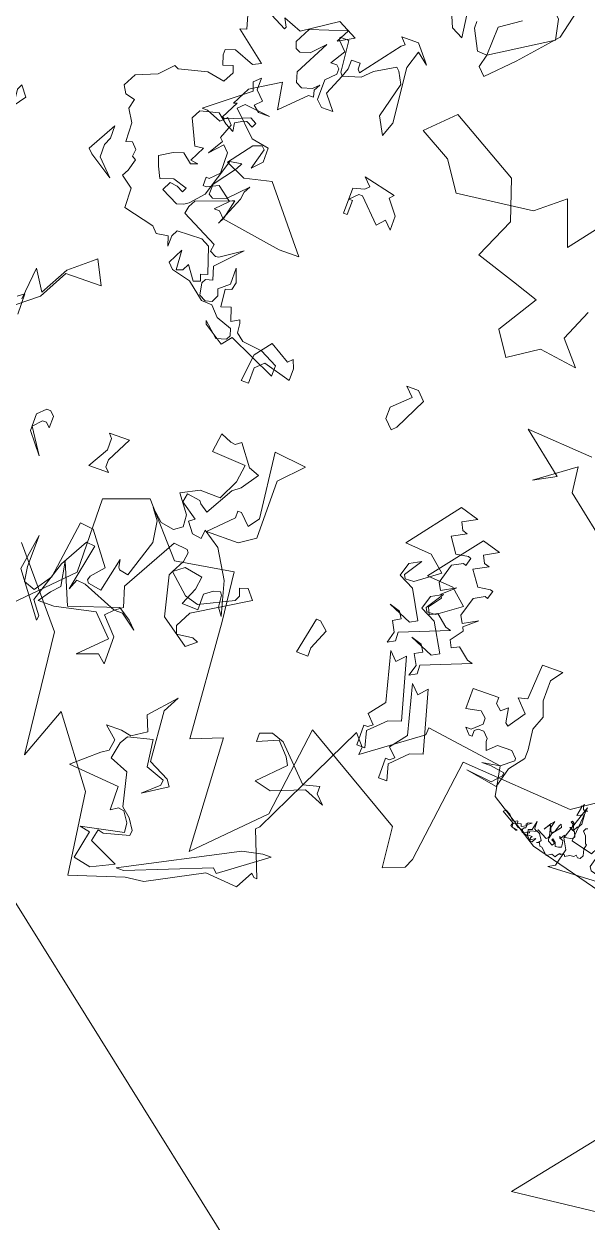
# Model space of a CAD drawing. Header units: metres. Extents: x -71 to 881, y -503 to 661.
# Drawn here: x 134.27 to 136.98, y 134.81 to 140.59 of the extents above; entities that cross this region are included whole.
import ezdxf

# ---------------------------------------------------------------- set-up
doc = ezdxf.new("R2010")
doc.units = ezdxf.units.M
doc.layers.add('04. Pisos', color=8, linetype='Continuous', lineweight=5)
doc.layers.add('ARBRE', color=100, linetype='Continuous', lineweight=13, true_color=0x00ff3f)

# ---------------------------------------------------------------- blocks, each defined once
blk = doc.blocks.new('WMF2', base_point=(0, 0.01))
at = {"color": 251, "lineweight": 0, "true_color": 0x636466}
for points in [[(143.85, -43.43), (139.57, -38.33), (135.29, -33.25), (133.39, -15.7), (130.63, -23.1), (123.64, -13.73), (121.99, -1.9), (114.39, -4.34), (111.72, -4.67), (103.98, -8.76), (99.27, -8.35), (97.95, -10.89), (97.46, -10.41), (97.02, -10.37), (99.54, -16.88), (99.06, -17.38), (95.41, -24.9), (90.83, -34.32), (89.42, -32.65), (89.51, -31.56), (81.64, -37.29), (81.55, -38.39), (70.38, -36.78), (69.61, -32.48), (62.22, -27.79), (49.27, -24.43)], [(122.03, -4.59), (121.2, -8.62), (122.72, -8.94), (116.58, -10.22), (116.74, -11.56), (117.68, -13), (118.53, -13.17), (119.53, -12.5), (119.62, -15.95), (127.05, -16.59), (123.52, -19.64), (122.5, -20.31), (122.25, -21.93), (124.05, -23.52), (121.84, -23.52), (120.32, -23.2), (118.31, -24.55), (119.17, -26.74), (115.88, -30.39), (117.14, -28.09), (116.53, -20.76), (113.49, -19.25), (112.89, -18.34), (116.25, -16.14), (114.07, -18.14), (114, -18.92), (116.7, -19.9), (117.23, -23.8), (120.73, -22.94), (121.42, -21.76), (121.9, -19.39), (119.14, -18.3), (118.02, -13.51), (116.67, -12.35), (115.65, -10.82), (115.72, -10.05), (119.34, -9.11), (120.19, -9.29), (120.53, -7.61), (116.29, -5.59), (119.5, -4.04), (122.03, -4.59), (122.03, -4.59)], [(100.3, -13.3), (97.37, -13.9), (96.16, -13.9), (102.61, -9.16), (103.21, -9.75), (114.9, -5.14), (116, -5.14), (100.3, -13.3), (100.3, -13.3)], [(227.2, -134.24), (237.13, -121.84), (221.43, -123.58)], [(142.97, -34.33), (135.13, -42.17), (135.3, -53.01), (129.01, -55.27), (122.91, -48.29), (114.53, -49.68), (113.77, -42.55), (112.45, -25.61), (108.09, -27.35), (107.21, -10.78), (98.49, -19.49), (96.74, -32.59), (81.64, -23.67), (81.04, -17.76), (78.09, -18.94), (77.45, -20.28), (75.41, -35.48), (59.11, -34.32), (48.77, -41.31)], [(95.41, -24.9), (93.1, -25.5), (93.1, -24.4), (91.88, -23.19), (94.81, -24.4), (99.43, -22.59), (101.87, -23.19), (98.33, -26.72), (98.94, -27.82), (100.65, -29.64), (103.57, -28.43), (103.57, -29.64), (101.87, -30.26), (100.05, -29.64), (95.41, -24.9), (95.41, -24.9)], [(57.77, -28.84), (58.63, -30.3), (56.93, -35.37), (57.37, -30.33), (54.22, -29.5), (53.25, -31.47), (53.04, -32.3), (51.55, -33.16), (53.17, -30.11), (53.78, -27.79), (53.47, -27.25), (51.12, -26.63), (45.81, -30.31), (45.66, -26.44), (59.37, -25.77), (58.42, -26.33), (57.77, -28.84), (57.77, -28.84)], [(55.88, -32.62), (56.15, -32.56), (56.36, -32.12), (55.85, -31.63), (55.46, -30.55), (55.3, -30.46), (55.43, -29.76), (55.24, -28.88), (55.5, -28.39), (55.87, -28.34), (56.16, -28.62), (56.42, -28.33), (56.99, -28.28), (57.65, -27.88), (57.72, -28.12), (58.03, -28.17), (58.25, -27.98), (58.41, -28.05), (58.73, -27.66), (58.86, -27.41), (59.43, -27.6), (60.1, -27.17), (61.07, -28.04), (61.37, -28.09), (61.58, -28.52), (61.97, -28.4), (61.62, -28.65), (61.49, -28.9), (62.03, -29.74), (62.37, -29.92), (63.43, -29.61), (63.34, -29.34), (63.61, -29.26), (63.52, -29), (62.86, -28.99), (63.01, -28.72), (62.94, -28.47), (62.26, -28.88), (62.57, -28.28), (62.89, -28.34), (63.48, -28.85), (64.34, -29.1), (64.6, -29.45), (65.11, -29.53), (65.65, -29.92), (65.93, -29.83), (66.02, -29.66), (65.89, -29.26), (65.11, -29.09), (65.26, -29.04), (66.15, -29.41), (66.02, -29.89), (67.84, -30.97), (67.51, -31.22), (66.81, -30.85), (66.26, -30.24), (65.89, -30.14), (65.56, -30.31), (65.43, -30.34), (65.4, -29.99), (64.88, -30.15), (64.76, -29.76), (64.15, -30.11), (64.22, -30.34), (64, -30.58), (63.48, -30.72), (64.02, -30.36), (64.06, -29.83), (64.32, -29.76), (64.47, -29.5), (64.37, -29.25), (64.12, -29.12), (63.68, -29.31), (63.59, -29.47), (63.68, -29.74), (63.15, -29.91), (62.91, -31.2), (62.89, -30.2), (62.83, -30.07), (62.59, -29.93), (62.37, -30.14), (60.91, -29.37), (60.7, -29.58), (60.56, -29.85), (60.92, -31.25), (60.95, -31.35), (61.49, -30.77), (61.62, -30.52), (60.95, -31.58), (60.73, -31.77), (60.58, -32.05), (60.79, -31.06), (60.63, -30.55), (60.45, -30.45), (60.1, -30.71), (59.75, -31.73), (59.62, -31.98), (59.42, -31.56), (60.41, -30.31), (60.57, -29.63), (60.56, -29.41), (60.48, -29.15), (59.78, -28.78), (59.61, -29.12), (59.81, -29.35), (60.09, -29.48), (59.99, -29.66), (59.52, -29.31), (59.36, -28.78), (58.88, -28.85), (58.48, -28.96), (58.53, -29.53), (58.63, -29.93), (59.11, -30.07), (59.2, -30.34), (58.98, -30.11), (58.66, -30.69), (58.5, -30.4), (57.42, -30.59), (57.23, -30.94), (57.5, -31.63), (57.97, -31.77), (58.34, -31.96), (58.03, -32.11), (58.06, -32.48), (58.09, -32.59), (58.37, -32.72), (58.26, -32.91), (58, -32.77), (57.77, -31.77), (57.68, -31.73), (57.33, -32.4), (57.28, -32.27), (56.9, -32.97), (56.98, -34.3), (57.97, -33.85), (57.74, -35.15), (57.85, -35.31), (57.61, -35.42), (57.47, -35.67), (57.52, -35.37), (57.39, -34.96), (57.14, -34.83), (56.74, -34.96)], [(85.82, -32.33), (85.2, -32.33), (84.59, -32.83), (85.82, -34.04), (83.99, -36.36), (85.82, -43.43), (84.59, -42.2), (83.5, -43.43), (81.06, -34.64), (82.88, -34.04), (85.2, -31.73), (84.59, -29.42), (85.82, -29.42), (85.82, -32.33), (85.82, -32.33)], [(127.86, -39.54), (126.03, -38.33), (124.94, -37.24), (127.24, -38.94), (128.46, -38.94), (129.55, -37.85), (127.24, -35.41), (127.24, -31.39), (128.46, -32.48), (131.38, -31.39), (127.86, -34.91), (130.76, -37.85), (136.62, -36.62), (138.93, -36.62), (137.71, -38.33), (136.62, -39.54), (137.23, -43.08), (134.79, -37.24), (127.86, -39.54), (127.86, -39.54)], [(90.23, -35.66), (89.63, -35.66), (89.02, -36.14), (90.23, -37.37), (88.4, -39.67), (90.23, -46.74), (89.02, -45.52), (87.92, -46.74), (85.48, -37.97), (87.31, -37.37), (89.63, -35.05), (89.02, -32.72), (90.23, -32.72), (90.23, -35.66), (90.23, -35.66)], [(70.82, -34.21), (69.59, -35.56), (69.59, -35.99), (71.7, -36.34), (72.94, -36.34), (70.38, -36.78), (68.72, -38.1), (68.72, -38.45), (69.59, -39.32), (71.7, -39.32), (72.94, -38.1), (73.38, -39.32), (73.38, -39.76), (74.16, -40.55), (75.04, -40.55), (75.48, -40.2), (75.48, -39.32), (75.92, -39.32), (76.72, -40.2), (75.92, -40.2), (74.6, -41.44), (74.6, -42.32), (75.48, -43.11), (77.6, -42.67), (77.6, -45.66), (73.81, -45.66), (73.81, -44.79), (72.94, -44), (72.05, -44.79), (71.7, -42.67), (71.26, -42.32), (69.59, -44.79), (71.26, -46.54), (69.94, -46.89), (69.59, -52), (66.59, -52), (67.83, -50.32), (67.83, -47.34), (67.04, -45.22), (67.83, -43.11), (67.48, -40.2), (67.48, -38.89), (69.16, -36.78), (69.94, -33.86), (74.6, -34.65), (70.82, -34.21), (70.82, -34.21)], [(120.42, -66.45), (119.65, -67.04), (117.45, -64.06), (115.93, -63.49), (117.61, -61.04), (118.69, -60.22), (120.94, -56.22), (122.15, -57.02), (122.44, -57.42), (124.35, -57.69), (124.6, -56.41), (122.13, -54.73), (122.91, -54.15), (121.8, -52.67), (120.44, -52.47), (120.32, -53.77), (117.85, -52.09), (115.45, -48.04), (114.13, -43.19), (114.93, -44.29), (115.11, -45.98), (115.4, -46.38), (116.35, -46.16), (117.52, -45.28), (117.5, -42.97), (119.86, -43.05), (118.8, -45.54), (118.53, -47.44), (121.17, -47.9), (122.64, -46.8), (121.69, -48.6), (121.49, -49.97), (121.78, -50.35), (123.77, -50.57), (128.28, -42.59), (127.38, -39.75), (128.46, -38.94), (133.52, -40.99), (134.82, -41.11), (135.39, -39.6), (134.06, -46.44), (135.36, -46.55), (137.61, -42.55), (139.52, -36.52), (138.12, -34.62), (138.22, -33.95), (142.72, -39.97), (141.89, -45.21), (141.95, -40.55), (141.61, -38.48), (139.96, -37.89), (138.27, -40.36), (137.04, -48.82), (135.07, -48.6), (131.68, -44.07), (133.27, -42.27), (133.42, -41.67), (133.14, -41.28), (131.16, -40.93), (130.09, -45.87), (129.9, -44.79), (129.67, -44.48), (128.38, -44.23), (126.63, -49.66), (127.08, -52.73), (128.25, -54.29), (126.47, -52.71), (124.5, -52.36), (123.39, -53.17), (123.49, -54.92), (125.42, -57.49), (122.86, -58.8), (119.88, -58.72), (118.5, -61.58), (118.12, -64.16), (123.08, -64.47), (122.69, -67.2), (121.11, -66.56), (120.42, -66.45), (120.42, -66.45)], [(122.64, -46.8), (119.8, -44.2), (117.78, -43.62), (113.05, -45.94), (112.69, -46.71), (113.05, -47.75), (111.9, -48.16), (110.76, -46.76), (118.41, -42.1), (119.56, -39.88), (119.15, -38.74), (116.82, -39.05), (116.04, -38.68), (117.45, -37.54), (121.56, -40.46), (122.95, -46.17), (122.64, -46.8), (122.64, -46.8)], [(99.65, -46.23), (100.87, -43.31), (100.87, -42.08), (102.57, -42.08), (101.47, -47.33), (100.87, -47.33), (99.65, -46.23), (99.65, -46.23)], [(82.59, -63.67), (82.02, -62.61), (81.29, -62.4), (83.29, -61.31), (81.8, -59.17), (80.03, -59.45), (79.63, -59.31), (79.98, -58.16), (80.39, -58.29), (81.86, -57.49), (82.69, -54.71), (82.12, -53.66), (80.09, -54.82), (81.89, -53.24), (81.61, -52.7), (82.93, -50.96), (82.44, -49.93), (81.38, -50.49), (79.67, -49.09), (78.94, -48.87), (85.72, -46.19), (85.64, -44.92), (86.71, -44.35), (86.21, -45.98), (87.01, -47.47), (85.95, -48.04), (86.55, -49.02), (88.1, -49.47), (84.71, -48.03), (83.64, -48.6), (85.9, -52.66), (88.14, -53.77), (87.55, -55.72), (85.96, -56.58), (87.61, -54.06), (87.34, -53.53), (86.07, -53.59), (82.77, -55.98), (85.1, -58.01), (88.93, -58.28), (83.26, -65.56), (80.58, -64.76), (82.59, -63.67), (82.59, -63.67)], [(87.01, -67), (86.45, -65.93), (85.72, -65.71), (87.73, -64.61), (86.24, -62.48), (84.47, -62.76), (84.07, -62.63), (84.4, -61.49), (84.81, -61.62), (86.3, -60.82), (87.13, -58.03), (86.56, -56.98), (84.52, -58.13), (86.33, -56.54), (86.04, -56.01), (87.37, -54.28), (86.87, -53.24), (85.82, -53.82), (84.11, -52.42), (83.35, -52.19), (90.12, -49.5), (90.07, -48.23), (91.12, -47.66), (90.64, -49.3), (91.42, -50.77), (90.37, -51.37), (90.96, -52.33), (92.52, -52.8), (89.13, -51.34), (88.07, -51.91), (90.31, -55.97), (92.58, -57.08), (91.99, -59.05), (90.39, -59.91), (92.05, -57.37), (91.75, -56.85), (90.49, -56.9), (87.19, -59.31), (89.51, -61.33), (93.35, -61.59), (87.7, -68.89), (85.01, -68.09), (87.01, -67), (87.01, -67)], [(155.35, -75.48), (154.92, -80.22), (153.06, -77.33), (150.8, -81.38), (147.91, -83.85), (147.29, -84.34), (145.55, -80.94), (150.8, -80.88), (153.05, -76.72), (155.95, -74.38)], [(113.17, -63.62), (113.17, -55.18), (115.36, -53.65), (120.07, -53.65), (116.91, -56.82), (116.91, -57.81), (116.37, -57.81), (114.82, -56.28), (113.72, -57.81), (114.82, -67.35), (110.12, -66.81), (113.17, -63.62), (113.17, -63.62)], [(156.1, -75.62), (155.22, -76.3), (155.18, -73.27)], [(136.37, -58.45), (136.37, -57.37), (135.76, -56.76), (138.68, -56.76), (136.98, -59.69), (136.98, -61.39), (137.47, -62), (134.54, -62), (136.37, -58.45), (136.37, -58.45)], [(147.98, -61.05), (146.87, -62.15), (146.26, -62.15), (145.66, -61.53), (145.66, -59.83), (146.26, -60.44), (146.87, -60.44), (147.98, -59.23), (145.66, -55.68), (147.98, -58.61), (147.98, -61.05), (147.98, -61.05)], [(68.73, -71.99), (73.89, -76.06), (74.34, -79.76), (79.68, -75.87), (76.6, -77.49), (82.66, -82.33), (73, -81.67)], [(80.69, -115.04), (86.12, -108.09), (88.43, -114.47), (92.34, -111.31), (103.35, -109.97), (106.1, -114.07), (110.61, -116.64), (106.84, -120.37), (96.77, -114.54), (94.84, -108.74), (97.41, -102.93), (91.6, -101), (87.74, -99.72), (91.28, -94.1), (89.03, -90.71), (84.85, -93.45), (79.38, -92.64), (82.27, -96.02), (80.34, -100.54)], [(122.21, -79.14), (120.38, -81.45), (117.46, -79.74), (116.86, -80.36), (116.37, -79.14), (116.37, -77.44), (120.38, -78.53), (121.59, -77.44), (121.59, -75.13), (122.69, -75.13), (122.21, -79.14), (122.21, -79.14)], [(97.72, -81.01), (100.04, -76.4), (100.64, -75.79), (101.87, -77), (101.87, -78.71), (99.41, -81.01), (100.64, -82.24), (98.93, -82.24), (97.72, -81.01), (97.72, -81.01)], [(102.79, -135.77), (105.69, -133.77), (105.82, -129.54), (107.25, -129.65), (108.74, -132.52), (108.73, -133.49)], [(110.39, -133.89), (109.93, -130.65), (111.62, -131.51), (112.63, -133.81)], [(139.13, -123.53), (138.58, -121.59), (139.52, -121.34), (135.03, -117.8), (136.15, -117.21), (139.1, -118.34), (140.49, -117.9), (140.5, -117.08), (140.06, -115.71), (138.68, -116.15), (138.33, -115.23), (139.13, -113.66), (141.69, -114.16), (145.74, -113.14), (146.33, -113.43), (148.12, -111.55), (151.13, -110.32), (152.08, -108.49), (151.44, -107.36), (150.04, -107.03), (150.34, -105.65), (149.29, -103.85), (149.18, -101.08), (148.29, -101.35), (147.47, -100.54), (147.61, -99.46), (147.03, -99.16), (147.51, -97.44), (147.99, -96.52), (146.26, -95.22), (146.17, -92.39), (141.64, -91.28), (140.84, -90.46), (139.13, -90.72), (138.69, -89.34), (138.63, -90.88), (138.17, -91.79), (134.57, -91.91), (133.35, -91.28), (132.09, -87.5), (133.07, -87.18), (132.73, -86.26), (133.71, -85.95), (135.09, -87.89), (135.6, -86.91), (136.47, -86.63), (136.66, -89.45), (137.77, -87.31), (136.97, -86.47), (134.21, -85.79), (131.7, -83.77), (130.11, -83.69), (128.85, -82.3), (126.54, -81.5), (126.24, -80.52), (126.57, -79.87), (128, -79.47), (130.14, -81.38), (129.97, -80.9), (127.04, -78.97), (125.91, -80.36), (118.92, -77.16), (118.88, -78.69), (121.4, -80.01), (124.34, -80.36), (125.43, -81.26), (125.58, -82.58), (125.74, -83.07), (126.83, -82.4), (127.49, -84.3), (128.86, -83.86), (129.13, -86.37), (128.24, -86.66), (128, -87.76), (128.66, -89.67), (128.66, -87.28), (130.11, -86.07), (129.76, -85.15), (130.27, -84.17), (131.22, -83.92), (132.14, -84.39), (132.47, -86.12), (132.16, -86.71), (131.17, -87.01), (131.77, -88.88), (128.43, -92.34), (131.45, -90.3), (131.93, -90.21), (132.84, -90.68), (132.69, -91.75), (138.01, -94.49), (137.8, -95.54), (137.29, -96.51), (132.41, -98.35), (132.02, -98.48), (132.65, -95.66), (133.11, -94.75), (131.35, -98.96), (131.2, -100.04), (130.7, -101), (133.23, -98.36), (135.1, -97.76), (135.74, -98.1), (135.68, -99.63), (133.33, -102.77), (132.87, -103.68), (134.56, -103.4), (136.24, -97.94), (137.95, -96.02), (138.58, -95.62), (139.55, -95.29), (142.04, -96.56), (141.41, -97.82), (140.33, -97.67), (139.33, -97.16), (139.01, -97.82), (141.07, -98.46), (142.94, -97.86), (143.7, -99.41), (144.2, -100.81), (142.43, -101.88), (141.01, -102.38), (139.61, -101.25), (138.63, -101.56), (139.77, -101.73), (138.66, -103.88), (139.89, -103.76), (141.57, -107.36), (140.9, -108.66), (138.27, -109.27), (136.88, -108.14), (135.58, -107.47), (135.77, -108.71), (134.62, -109.36), (134.22, -109.47), (133.26, -108.98), (132.92, -109.62), (133.89, -110.13), (137.3, -108.77), (137.63, -108.93), (136.36, -111.4), (136.84, -111.24), (135.54, -113.78), (131.42, -116.34), (130.72, -112.44), (127.35, -115.8), (126.6, -115.82), (126.85, -116.77), (126.37, -117.68), (127.17, -116.93), (128.65, -116.47), (129.55, -116.93), (129.96, -118.38), (127.38, -123.37), (129.16, -121.51), (130.54, -121.07), (131.19, -121.4), (131.54, -122.32), (130.4, -124.53), (125.18, -126.19), (126.16, -124.31), (123.96, -125.55), (126.75, -127), (131.48, -123.86), (134.15, -124.91), (133.52, -123.75), (133.68, -123.43), (136.79, -125.04)], [(132.71, -95.54), (133.58, -96.42), (134.37, -96.42), (132.71, -98.1), (134.81, -99.76), (136.47, -98.97), (136.93, -98.97), (136.93, -100.2), (136.47, -100.2), (135.25, -101.44), (135.25, -104.42), (136.12, -105.31), (137.8, -103.54), (136.47, -105.66), (136.93, -106.1), (136.12, -108.22), (136.93, -109.09), (137.8, -108.22), (139.92, -109.09), (140.71, -109.09), (134.81, -113.75), (135.25, -114.99), (134.37, -115.87), (134.37, -114.12), (133.14, -112.88), (134.02, -111.98), (133.14, -111.2), (131.46, -111.2), (135.25, -111.63), (136.12, -110.76), (132.71, -107.41), (130.14, -106.98), (130.14, -104.87), (131.46, -103.54), (130.59, -106.54), (131.03, -106.98), (132.27, -106.54), (134.81, -103.19), (131.92, -101.88), (128.03, -102.76), (120.98, -94.11), (123.89, -94.11), (132.71, -95.54), (132.71, -95.54)], [(151.83, -99.7), (151.83, -97.88), (149.53, -95.56), (153.05, -97.88), (153.66, -98.49), (151.35, -102.62), (151.35, -100.8), (151.83, -99.7), (151.83, -99.7)], [(173.74, -97.12), (171.08, -99.94), (170.47, -101.94), (172.73, -106.71), (173.49, -107.11), (174.53, -106.76), (174.92, -107.91), (173.5, -109.02), (168.96, -101.3), (166.77, -100.11), (165.62, -100.49), (165.9, -102.84), (165.52, -103.6), (164.39, -102.19), (167.39, -98.11), (173.12, -96.81), (173.74, -97.12), (173.74, -97.12)], [(111.88, -106.14), (110.25, -104.06), (110.25, -101.98), (111.34, -103.08), (112.32, -101.98), (115.5, -105.17), (116.06, -105.17), (117.15, -104.06), (116.61, -104.06), (116.61, -101.98), (117.15, -101.98), (117.15, -105.71), (115.5, -106.14), (114.95, -106.7), (116.06, -107.79), (111.34, -106.7), (111.88, -106.14), (111.88, -106.14)], [(115.75, -121.61), (116.64, -123.29), (117.08, -123.72), (119.97, -122.05), (121.3, -120.73), (123.86, -119.93), (125.08, -116.95), (123.4, -114.83), (125.08, -114.83), (125.96, -115.71), (125.96, -118.61), (124.64, -119.93), (124.64, -120.73), (125.08, -121.17), (125.96, -121.17), (124.64, -123.29), (125.96, -124.6), (125.96, -124.95), (124.64, -124.95), (124.21, -120.73), (124.21, -120.38), (123.86, -119.93), (123.4, -121.17), (123.4, -122.5), (122.09, -122.5), (122.09, -121.61), (121.74, -121.17), (117.52, -126.7), (117.08, -127.05), (117.87, -127.93), (115.4, -127.93), (113.63, -125.83), (113.28, -125.39), (114.96, -126.7), (115.75, -124.16), (114.96, -116.16), (115.75, -114.04), (117.08, -116.51), (115.75, -121.61), (115.75, -121.61)], [(105.82, -129.54), (97.54, -134.76), (98.14, -137.7), (98.75, -138.3), (97.05, -140.62), (95.83, -140.62), (97.05, -135.38), (101.69, -130.15), (105.21, -126.6), (106.3, -127.7), (105.82, -129.54), (105.82, -129.54)]]:
    blk.add_lwpolyline(points, dxfattribs=at)

msp = doc.modelspace()

# ---------------------------------------------------------------- linework, layer by layer
at = {"layer": '04. Pisos'}
msp.add_lwpolyline([(99.4478, 151.4533), (117.7052, 162.876), (159.9869, 95.0091), (337.2202, 206.6057), (265.2355, 322.2352), (87.866, 210.7626), (100.5444, 190.4477), (82.0183, 178.8086), (99.4478, 151.4533)], dxfattribs=at)

# ---------------------------------------------------------------- block references
at = {"layer": 'ARBRE', "color": 251, "lineweight": 5, "true_color": 0x636466, "xscale": 0.03451886634015593, "yscale": 0.03451886634015593, "zscale": 0.03451886634015593, "rotation": 160.1685466476646}
for p in [(138.4207, 134.9954), (142.8937, 128.2265)]:
    msp.add_blockref('WMF2', p, dxfattribs=at)

doc.saveas('drawing.dxf')
